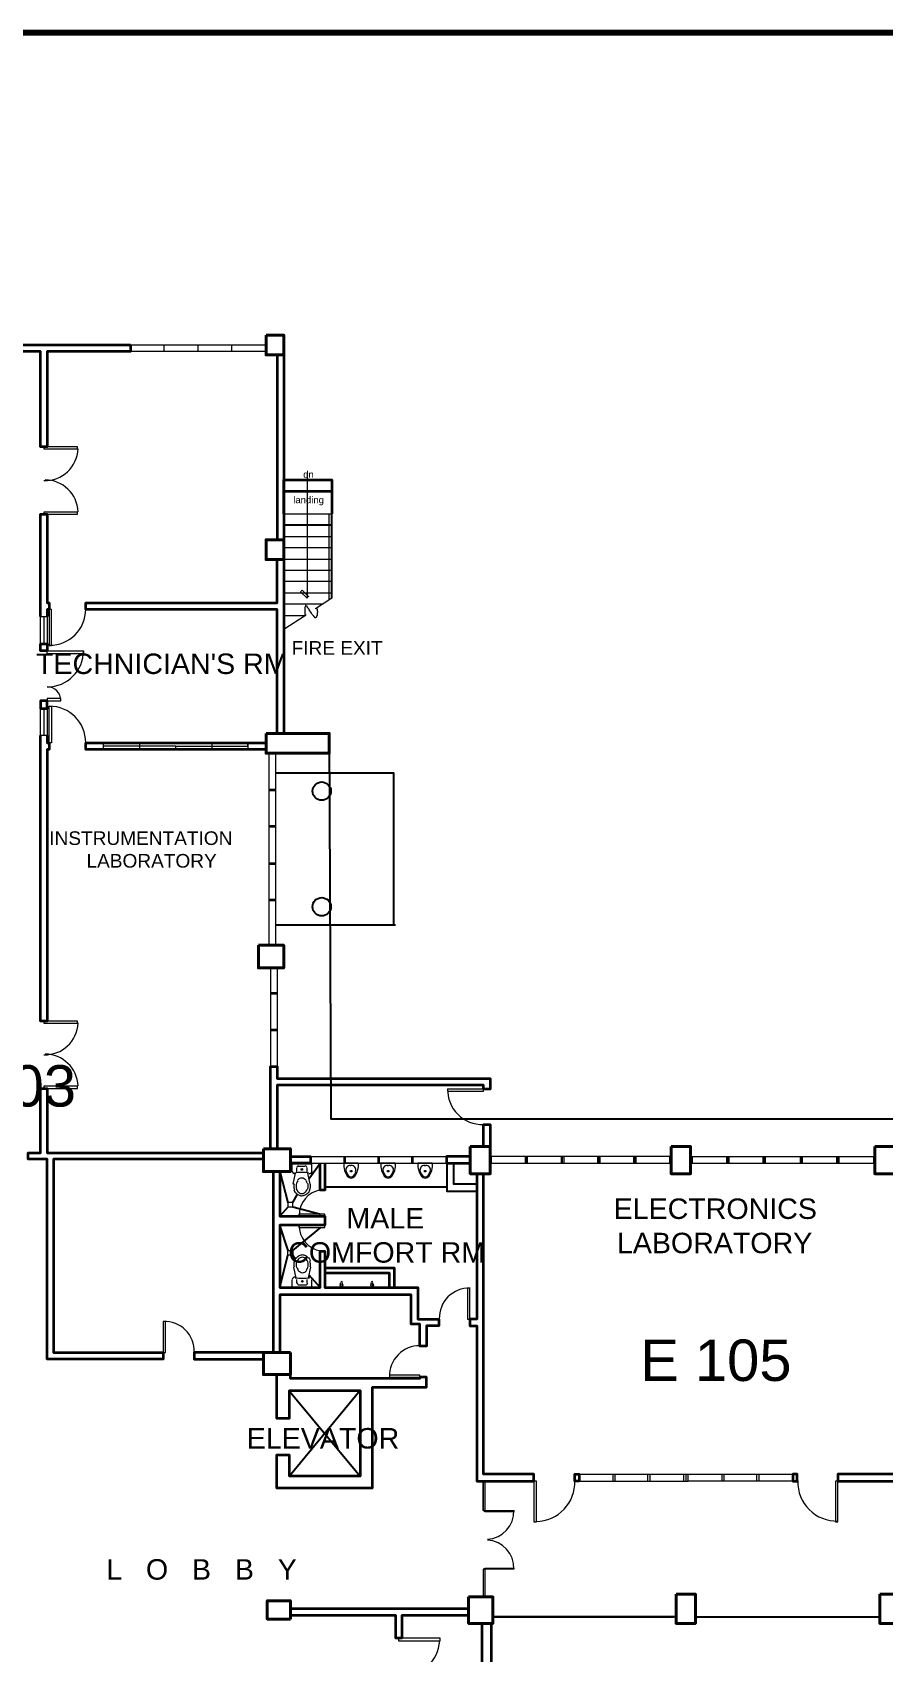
# Model space of a CAD drawing. Header units: inches. Extents: x 0 to 68.7, y 1.4 to 47.2.
# Drawn here: x 14.97 to 30.03, y 18.5 to 47.18 of the extents above; entities that cross this region are included whole.
import ezdxf

# ---------------------------------------------------------------- set-up
doc = ezdxf.new("R2010")
doc.units = ezdxf.units.IN
doc.header["$MEASUREMENT"] = 0
for name, color, linetype in [('PDF_0', 7, 'Continuous'), ('PDF_boundaries', 5, 'Continuous'), ('PDF_column', 7, 'Continuous'), ('PDF_furniture', 1, 'Continuous'), ('PDF_furnitures', 1, 'Continuous'), ('PDF_PEN01', 1, 'Continuous'), ('PDF_PEN08', 6, 'Continuous'), ('PDF_text', 7, 'Continuous'), ('PDF_walls', 3, 'Continuous')]:
    doc.layers.add(name, color=color, linetype=linetype)
for name, color, linetype, true_color in [('PDF_doors', 7, 'Continuous', 0xdda500), ('PDF_doorwin swing', 7, 'Continuous', 0x95954a), ('PDF_hatch', 9, 'Continuous', 0x808080), ('PDF_HATCH1', 7, 'Continuous', 0x545454), ('PDF_window', 7, 'Continuous', 0xdda500), ('PDF_windows', 7, 'Continuous', 0xdda500)]:
    doc.layers.add(name, color=color, linetype=linetype, true_color=true_color)
doc.styles.add('PDF ArialMT', font='arial.ttf')

msp = doc.modelspace()

# ---------------------------------------------------------------- linework, layer by layer
at = {"layer": 'PDF_0', "lineweight": 25}
for points in [[(19.351, 27.018), (19.488, 26.47)], [(19.86, 26.891), (20.065, 27.165)], [(22.837, 26.666), (22.308, 26.666), (22.308, 27.165)], [(22.837, 26.793), (22.426, 26.793), (22.426, 27.165)], [(20.144, 26.744), (22.308, 26.744)], [(19.497, 26.392), (19.351, 26.225)], [(19.576, 26.47), (19.654, 26.607)], [(19.576, 26.392), (20.075, 26.264)], [(19.497, 25.618), (19.351, 26.068)], [(19.576, 25.618), (20.075, 26.029)], [(19.351, 24.962), (19.488, 25.54)], [(19.576, 25.54), (19.615, 25.461)], [(19.86, 25.187), (20.065, 24.962)], [(20.771, 23.14), (19.517, 21.623)], [(19.517, 23.131), (20.771, 21.623)], [(26.362, 19.135), (23.121, 19.135), (26.323, 19.135)], [(26.705, 19.135), (29.966, 19.135)]]:
    msp.add_lwpolyline(points, dxfattribs=at)
at = {"layer": 'PDF_boundaries', "lineweight": 25}
msp.add_lwpolyline([(20.271, 37.164), (20.271, 38.662)], dxfattribs=at)
at = {"layer": 'PDF_column', "lineweight": 40}
for points in [[(19.106, 41.825), (19.419, 41.825), (19.419, 41.473), (19.106, 41.473)], [(19.419, 38.202), (19.106, 38.202), (19.106, 37.849), (19.419, 37.849)], [(19.106, 34.774), (20.222, 34.774), (20.222, 34.422), (19.106, 34.422)], [(18.969, 31.024), (19.419, 31.024), (19.419, 30.622), (18.969, 30.622)], [(19.057, 27.42), (19.537, 27.42), (19.537, 27.018), (19.057, 27.018)], [(22.719, 27.459), (23.072, 27.459), (23.072, 26.979), (22.719, 26.979)], [(26.274, 27.459), (26.617, 27.459), (26.617, 26.979), (26.274, 26.979)], [(29.878, 27.459), (30.23, 27.459), (30.23, 26.979), (29.878, 26.979)], [(19.537, 23.816), (19.537, 23.424), (19.057, 23.424), (19.057, 23.816)], [(26.362, 19.537), (26.705, 19.537), (26.705, 19.018), (26.362, 19.018)], [(29.966, 19.537), (30.309, 19.537), (30.309, 19.018), (29.966, 19.018)], [(19.537, 19.096), (19.125, 19.096), (19.125, 19.419), (19.537, 19.419)], [(22.69, 19.488), (22.69, 19.018), (23.121, 19.018), (23.121, 19.488)]]:
    msp.add_lwpolyline(points, close=True, dxfattribs=at)
msp.add_lwpolyline([(19.419, 34.774), (20.222, 34.774)], dxfattribs=at)
at = {"layer": 'PDF_doors', "lineweight": 20}
for points in [[(15.169, 39.808), (15.766, 39.808), (15.766, 39.847), (15.169, 39.847)], [(15.169, 38.652), (15.766, 38.652), (15.766, 38.691), (15.169, 38.691)], [(15.267, 36.331), (15.306, 36.331), (15.306, 36.968), (15.267, 36.968)], [(15.874, 36.233), (15.874, 36.184), (15.228, 36.184), (15.228, 36.233)], [(15.473, 35.352), (15.473, 35.391), (15.228, 35.391), (15.228, 35.352)], [(15.267, 35.254), (15.306, 35.254), (15.306, 34.608), (15.267, 34.608)], [(16.227, 34.608), (18.783, 34.608), (18.783, 34.49), (16.227, 34.49)], [(16.227, 34.608), (16.863, 34.608), (16.863, 34.549), (16.227, 34.549)], [(16.863, 34.49), (17.51, 34.49), (17.51, 34.549), (16.863, 34.549)], [(17.51, 34.549), (18.146, 34.549), (18.146, 34.49), (17.51, 34.49)], [(18.146, 34.549), (18.783, 34.549), (18.783, 34.608), (18.146, 34.608)], [(15.169, 29.643), (15.766, 29.643), (15.766, 29.682), (15.169, 29.682)], [(15.169, 28.487), (15.766, 28.487), (15.766, 28.526), (15.169, 28.526)], [(19.684, 26.225), (20.144, 26.225), (20.144, 26.264), (19.684, 26.264)], [(19.684, 26.029), (20.144, 26.029), (20.144, 26.068), (19.684, 26.068)], [(22.67, 24.404), (22.71, 24.404), (22.71, 24.952), (22.67, 24.952)], [(17.284, 23.816), (17.323, 23.816), (17.323, 24.364), (17.284, 24.364)], [(21.29, 23.375), (21.828, 23.375), (21.828, 23.415), (21.29, 23.415)], [(21.456, 18.763), (22.181, 18.763), (22.181, 18.704), (21.456, 18.704)]]:
    msp.add_lwpolyline(points, close=True, dxfattribs=at)
at = {"layer": 'PDF_doorwin swing', "lineweight": 9}
msp.add_lwpolyline([(15.473, 35.357, 0.414214), (15.233, 35.597, 0.414213), (15.874, 36.238)], format="xyb", dxfattribs=at)
msp.add_lwpolyline([(15.169, 29.085), (15.208, 29.085)], dxfattribs=at)
for centre, radius, start, end in [((15.194, 39.832), 0.583, 268.0225, 358.0224), ((15.194, 38.677), 0.583, 1.9777, 90.0658), ((15.272, 36.973), 0.641, 270, 360), ((15.272, 34.613), 0.641, 0, 90), ((15.194, 29.667), 0.583, 268.0225, 358.0224), ((15.194, 28.512), 0.583, 1.9777, 90.0658), ((22.93, 28.463), 0.612, 178.116, 271.884), ((20.139, 26.25), 0.446, 98.2728, 182.5708), ((20.139, 26.054), 0.446, 177.4511, 261.8099), ((22.695, 24.428), 0.524, 87.8138, 182.1862), ((17.309, 23.841), 0.524, 357.8303, 92.1695), ((21.823, 23.4), 0.534, 89.2477, 181.6036), ((23.87, 21.52), 0.7, 271.6368, 1.6371), ((29.207, 21.52), 0.69, 178.2092, 271.6477), ((22.989, 21.01), 0.504, 273.9328, 1.3518), ((22.989, 19.992), 0.504, 358.6483, 86.0672), ((21.461, 18.768), 0.72, 274.4495, 355.5503)]:
    msp.add_arc(centre, radius, start, end, dxfattribs=at)
at = {"layer": 'PDF_furniture', "lineweight": 9}
for points in [[(20.731, 27.165), (20.477, 27.165)], [(20.604, 27.116), (20.594, 27.116)], [(21.387, 27.165), (21.133, 27.165)], [(21.27, 27.116), (21.25, 27.116)], [(22.044, 27.165), (21.789, 27.165)], [(21.926, 27.116), (21.906, 27.116)]]:
    msp.add_lwpolyline(points, dxfattribs=at)
for centre in [(20.61, 27.024), (20.61, 27.024), (21.266, 27.024), (21.266, 27.024), (21.922, 27.024), (21.922, 27.024)]:
    msp.add_circle(centre, 0.0147, dxfattribs=at)
for centre, start, end in [((20.6, 27.044), 90, 196.2817), ((20.61, 27.044), 343.7183, 90), ((21.256, 27.044), 90, 196.2817), ((21.276, 27.044), 343.7183, 90), ((21.912, 27.044), 90, 196.2817), ((21.932, 27.044), 343.7183, 90)]:
    msp.add_arc(centre, 0.0832, start, end, dxfattribs=at)
for points in [[(20.478, 27.171), (20.476, 27.076), (20.501, 26.987), (20.542, 26.938)], [(20.521, 27.02), (20.54, 26.959), (20.573, 26.922), (20.61, 26.922)], [(20.61, 26.922), (20.646, 26.922), (20.68, 26.959), (20.698, 27.02)], [(20.677, 26.938), (20.719, 26.987), (20.744, 27.076), (20.742, 27.171)], [(21.134, 27.171), (21.132, 27.076), (21.157, 26.987), (21.198, 26.938)], [(21.177, 27.02), (21.196, 26.959), (21.23, 26.922), (21.266, 26.922)], [(21.266, 26.922), (21.302, 26.922), (21.336, 26.959), (21.355, 27.02)], [(21.333, 26.938), (21.375, 26.987), (21.4, 27.076), (21.398, 27.171)], [(21.79, 27.171), (21.788, 27.076), (21.813, 26.987), (21.855, 26.938)], [(21.833, 27.02), (21.852, 26.959), (21.886, 26.922), (21.922, 26.922)], [(21.922, 26.922), (21.958, 26.922), (21.992, 26.959), (22.011, 27.02)], [(21.99, 26.938), (22.031, 26.987), (22.056, 27.076), (22.054, 27.171)], [(20.542, 26.938), (20.584, 26.89), (20.636, 26.89), (20.677, 26.938)], [(21.198, 26.938), (21.24, 26.89), (21.292, 26.89), (21.333, 26.938)], [(21.855, 26.938), (21.896, 26.89), (21.948, 26.89), (21.99, 26.938)]]:
    msp.add_open_spline(points, degree=3, dxfattribs=at)
at = {"layer": 'PDF_furnitures', "lineweight": 20}
for points in [[(19.566, 27.018), (19.566, 27.146)], [(19.576, 27.155), (19.899, 27.155)], [(19.576, 27.146), (19.576, 27.146)], [(19.586, 26.793), (19.625, 26.989)], [(19.644, 27.077), (19.644, 27.009)], [(19.791, 27.106), (19.674, 27.106)], [(19.83, 27.009), (19.83, 27.077)], [(19.84, 26.989), (19.879, 26.793)], [(19.899, 27.146), (19.899, 27.146)], [(19.909, 27.146), (19.909, 27.018)], [(19.674, 26.95), (19.674, 26.95)], [(19.791, 26.95), (19.791, 26.95)], [(19.635, 25.128), (19.595, 25.324)], [(19.889, 25.324), (19.85, 25.138)], [(19.566, 24.972), (19.566, 25.099)], [(19.576, 24.972), (19.899, 24.972)], [(19.644, 25.109), (19.644, 25.04)], [(19.684, 25.167), (19.684, 25.167)], [(19.684, 25.011), (19.801, 25.011)], [(19.801, 25.167), (19.801, 25.167)], [(19.83, 25.04), (19.83, 25.109)], [(19.909, 25.099), (19.909, 24.972)], [(20.418, 25.05), (20.418, 24.962), (20.457, 24.962), (20.457, 25.05)], [(20.438, 25.06), (20.438, 25.06)], [(20.957, 25.05), (20.957, 24.962), (20.996, 24.962), (20.996, 25.05)], [(20.976, 25.06), (20.976, 25.06)]]:
    msp.add_lwpolyline(points, dxfattribs=at)
at = {"layer": 'PDF_furnitures', "lineweight": 0}
for points in [[(19.732, 27.165), (19.732, 27.165)], [(19.742, 24.962), (19.742, 24.962)]]:
    msp.add_lwpolyline(points, dxfattribs=at)
at = {"layer": 'PDF_furnitures', "lineweight": 20}
for points in [[(19.6, 26.799, 0.049008), (19.596, 26.76, 0.081529), (19.607, 26.696)], [(19.665, 26.853, 0.089786), (19.644, 26.812, 0.081529), (19.635, 26.76, 0.081529), (19.642, 26.708, 0.089786), (19.665, 26.667)], [(19.816, 26.86, 0.104569), (19.779, 26.89, 0.118159), (19.738, 26.902, 0.118159), (19.696, 26.892, 0.104569), (19.661, 26.86)], [(19.842, 26.708, 0.081529), (19.851, 26.76, 0.081529), (19.842, 26.812)], [(19.879, 26.696, 0.081529), (19.89, 26.76, 0.049008), (19.886, 26.799)], [(19.63, 26.644, 0.104569), (19.678, 26.603, 0.118158), (19.738, 26.589, 0.118158), (19.797, 26.605, 0.104569), (19.846, 26.645)], [(19.661, 26.669, 0.104569), (19.696, 26.638, 0.118159), (19.738, 26.628, 0.118159), (19.779, 26.64, 0.104569), (19.816, 26.669)], [(19.856, 25.485, 0.104569), (19.808, 25.526, 0.118158), (19.748, 25.541, 0.118158), (19.689, 25.524, 0.104569), (19.64, 25.485)], [(19.607, 25.433, 0.081529), (19.596, 25.369, 0.049008), (19.6, 25.33)], [(19.644, 25.421, 0.081529), (19.635, 25.369, 0.081529), (19.644, 25.318)], [(19.825, 25.46, 0.104569), (19.79, 25.491, 0.118159), (19.748, 25.501, 0.118159), (19.707, 25.489, 0.104569), (19.67, 25.46)], [(19.67, 25.269, 0.104569), (19.707, 25.24, 0.118159), (19.748, 25.227, 0.118159), (19.79, 25.237, 0.104569), (19.826, 25.269)], [(19.821, 25.276, 0.089786), (19.842, 25.318, 0.081529), (19.851, 25.369, 0.081529), (19.844, 25.421, 0.089786), (19.821, 25.463)], [(19.886, 25.33, 0.049008), (19.89, 25.369, 0.081529), (19.879, 25.433)], [(20.457, 25.055, 0.414184), (20.442, 25.07, 0.414184), (20.428, 25.055)], [(20.996, 25.055, 0.414185), (20.981, 25.07, 0.414185), (20.966, 25.055)]]:
    msp.add_lwpolyline(points, format="xyb", dxfattribs=at)
for points in [[(19.488, 26.392), (19.576, 26.392), (19.576, 26.47), (19.488, 26.47)], [(19.488, 25.618), (19.576, 25.618), (19.576, 25.54), (19.488, 25.54)]]:
    msp.add_lwpolyline(points, close=True, dxfattribs=at)
for centre, radius in [((19.738, 27.054), 0.0147), ((19.738, 27.054), 0.0147), ((19.748, 25.075), 0.0147), ((19.748, 25.075), 0.0147), ((20.442, 25.006), 0.0245), ((20.981, 25.006), 0.0245)]:
    msp.add_circle(centre, radius, dxfattribs=at)
for centre, radius, start, end in [((19.611, 27.024), 0.0441, 180.0219, 277.7398), ((19.738, 26.055), 0.945, 82.304, 97.7397), ((19.679, 27.083), 0.0343, 90.0218, 180.0219), ((19.797, 27.083), 0.0343, 0.0218, 90.0219), ((19.875, 27.024), 0.0441, 262.304, 0.0218), ((19.768, 26.75), 0.181, 198.6656, 219.1881), ((19.709, 26.77), 0.132, 18.6658, 39.1882), ((19.709, 26.75), 0.132, 320.8556, 341.3779), ((19.709, 26.75), 0.181, 320.8556, 341.3781), ((19.777, 25.379), 0.181, 140.8411, 161.3635), ((19.777, 25.379), 0.132, 140.841, 161.3634), ((19.777, 25.359), 0.132, 198.6512, 219.1736), ((19.719, 25.379), 0.181, 18.6511, 39.1735), ((19.611, 25.105), 0.0441, 82.2894, 180.0073), ((19.748, 26.074), 0.945, 262.2894, 277.7252), ((19.689, 25.046), 0.0343, 180.0072, 270.0074), ((19.807, 25.046), 0.0343, 270.0072, 0.0074), ((19.875, 25.105), 0.0441, 0.0073, 97.7252)]:
    msp.add_arc(centre, radius, start, end, dxfattribs=at)
at = {"layer": 'PDF_hatch', "lineweight": 9}
for points in [[(26.264, 27.949), (26.274, 27.949)], [(26.264, 27.283), (26.274, 27.283)], [(26.264, 27.165), (26.274, 27.165)], [(26.362, 19.135), (26.264, 19.135), (26.323, 19.135)]]:
    msp.add_lwpolyline(points, dxfattribs=at)
at = {"layer": 'PDF_hatch', "lineweight": 0}
for points in [[(27.273, 27.283), (27.273, 27.283)], [(27.919, 27.283), (27.919, 27.283)], [(28.575, 27.283), (28.575, 27.283)], [(29.222, 27.283), (29.222, 27.283)], [(27.195, 21.534), (27.195, 21.534)], [(27.812, 21.534), (27.812, 21.534)]]:
    msp.add_lwpolyline(points, dxfattribs=at)
at = {"layer": 'PDF_HATCH1', "lineweight": 25}
msp.add_lwpolyline([(19.419, 38.466), (20.271, 38.466), (20.271, 38.662)], dxfattribs=at)
at = {"layer": 'PDF_PEN01', "lineweight": 18}
for points in [[(20.222, 37.134), (20.222, 38.662)], [(20.261, 37.154), (20.261, 38.662)]]:
    msp.add_lwpolyline(points, dxfattribs=at)
at = {"layer": 'PDF_PEN08', "lineweight": 80}
msp.add_lwpolyline([(68.687, 1.391), (0, 1.391), (0, 47.182), (68.687, 47.182)], close=True, dxfattribs=at)
at = {"layer": 'PDF_text', "lineweight": 25}
for points in [[(20.222, 34.774), (20.252, 27.949), (59.031, 27.949), (59.031, 27.459)], [(21.368, 31.386), (21.368, 34.069), (19.272, 34.069)], [(19.272, 31.386), (21.397, 31.386)]]:
    msp.add_lwpolyline(points, dxfattribs=at)
for centre in [(20.09, 33.751), (20.09, 31.704)]:
    msp.add_circle(centre, 0.162, dxfattribs=at)
at = {"layer": 'PDF_walls', "lineweight": 35}
for points in [[(16.707, 41.649), (16.707, 41.531), (15.228, 41.531), (15.228, 39.847), (15.11, 39.847), (15.11, 41.531), (14.395, 41.531), (14.395, 41.649)], [(15.11, 36.361), (15.228, 36.361), (15.228, 36.233), (15.11, 36.233)], [(15.228, 35.352), (15.11, 35.352), (15.11, 35.215), (15.228, 35.215)], [(24.648, 21.534), (24.57, 21.534), (24.57, 21.662), (24.648, 21.662)], [(28.507, 21.534), (28.507, 21.662), (28.429, 21.662), (28.429, 21.534)]]:
    msp.add_lwpolyline(points, close=True, dxfattribs=at)
for points in [[(19.302, 41.473), (19.302, 38.202)], [(19.419, 41.473), (19.419, 38.202)], [(19.419, 38.662), (19.419, 39.259), (20.271, 39.259), (20.271, 38.662)], [(19.419, 39.063), (20.271, 39.063)], [(15.11, 36.841), (15.11, 38.652), (15.228, 38.652), (15.228, 37.085), (15.267, 37.085), (15.267, 36.968), (15.228, 36.968), (15.228, 36.841)], [(19.302, 34.774), (19.302, 36.968), (15.913, 36.968), (15.913, 37.085), (19.302, 37.085), (19.302, 37.849)], [(19.419, 37.849), (19.419, 34.774)], [(15.228, 34.735), (15.228, 34.608), (15.267, 34.608), (15.267, 34.49), (15.228, 34.49), (15.228, 29.682), (15.11, 29.682), (15.11, 34.735)], [(19.106, 34.49), (15.913, 34.49), (15.913, 34.608), (19.106, 34.608)], [(19.155, 33.775), (19.272, 33.775)], [(19.155, 33.129), (19.272, 33.129)], [(19.155, 32.473), (19.272, 32.473)], [(19.155, 31.827), (19.272, 31.827)], [(19.184, 30.172), (19.302, 30.172)], [(19.184, 29.525), (19.302, 29.525)], [(19.184, 27.42), (19.184, 28.879), (19.302, 28.879), (19.302, 28.664), (23.072, 28.664), (23.072, 28.477), (22.954, 28.477), (22.954, 28.546), (19.302, 28.546), (19.302, 27.42)], [(19.057, 27.234), (15.345, 27.234), (15.345, 23.816), (17.284, 23.816), (17.284, 23.699), (15.228, 23.699), (15.228, 27.234), (14.895, 27.234), (14.895, 27.351), (15.11, 27.351), (15.11, 28.487), (15.228, 28.487), (15.228, 27.351), (19.057, 27.351)], [(22.954, 27.459), (22.954, 27.851), (23.072, 27.851), (23.072, 27.459)], [(19.537, 27.283), (19.889, 27.283), (19.889, 27.165), (19.537, 27.165)], [(20.496, 27.283), (20.496, 27.165)], [(21.094, 27.283), (21.094, 27.165)], [(21.691, 27.283), (21.691, 27.165)], [(22.719, 27.283), (22.298, 27.283), (22.298, 27.165), (22.719, 27.165)], [(19.233, 27.018), (19.233, 23.816), (17.833, 23.816), (17.833, 23.699), (19.057, 23.699)], [(19.351, 27.018), (19.351, 26.225), (20.144, 26.225), (20.144, 26.068), (19.351, 26.068), (19.351, 24.962), (20.065, 24.962), (20.065, 25.608), (20.144, 25.608), (20.144, 24.962), (21.789, 24.962), (21.789, 24.404), (22.161, 24.404), (22.161, 24.286), (21.946, 24.286), (21.946, 23.924), (21.828, 23.924), (21.828, 24.316), (21.671, 24.316), (21.671, 24.835), (19.351, 24.835), (19.351, 23.816)], [(20.144, 27.165), (20.144, 26.685), (20.065, 26.685), (20.065, 27.165)], [(22.837, 26.979), (22.837, 24.404), (22.71, 24.404), (22.71, 24.286), (22.837, 24.286), (22.837, 21.534), (23.845, 21.534), (23.845, 21.662), (22.954, 21.662), (22.954, 26.979)], [(21.378, 24.962), (21.378, 25.305), (20.144, 25.305)], [(21.29, 24.962), (21.29, 25.216), (20.144, 25.216)], [(19.292, 23.424), (19.292, 22.651), (19.517, 22.651), (19.517, 23.14), (20.771, 23.14), (20.771, 21.623), (19.517, 21.623), (19.517, 21.995), (19.292, 21.995), (19.292, 21.417), (20.986, 21.417)], [(19.292, 21.417), (20.986, 21.417), (20.986, 23.199), (21.946, 23.199), (21.946, 23.375), (21.828, 23.375), (21.828, 23.356), (19.537, 23.356), (19.537, 23.424)], [(31.131, 21.701), (31.131, 21.662), (31.131, 21.701), (31.014, 21.701), (31.014, 21.662), (29.222, 21.662), (29.222, 21.534), (31.337, 21.534)], [(19.537, 19.282), (22.69, 19.282)], [(19.537, 19.165), (21.397, 19.165), (21.397, 18.763), (21.515, 18.763), (21.515, 19.165), (22.69, 19.165)], [(22.925, 19.018), (22.925, 16.491)], [(23.091, 19.018), (23.091, 16.491)]]:
    msp.add_lwpolyline(points, dxfattribs=at)
at = {"layer": 'PDF_window', "lineweight": 20}
for points in [[(16.707, 41.649), (19.106, 41.649)], [(17.304, 41.531), (17.304, 41.649)], [(17.901, 41.531), (17.901, 41.649)], [(18.499, 41.531), (18.499, 41.649)], [(19.106, 41.531), (16.707, 41.531)], [(19.419, 38.662), (20.271, 38.662)], [(19.419, 38.466), (20.271, 38.466)], [(19.419, 38.26), (20.271, 38.26)], [(19.419, 38.065), (20.271, 38.065)], [(19.419, 37.859), (20.271, 37.859)], [(19.419, 37.663), (20.271, 37.663)], [(19.419, 37.467), (20.271, 37.467)], [(19.419, 37.262), (20.271, 37.262)], [(19.419, 37.066), (20.114, 37.066)], [(19.419, 36.86), (19.801, 36.86)], [(19.155, 34.422), (19.155, 31.024)], [(19.272, 34.422), (19.272, 31.024)], [(19.184, 30.622), (19.184, 28.879)], [(19.302, 30.622), (19.302, 28.879)], [(23.082, 27.949), (26.274, 27.949)], [(26.636, 27.949), (29.878, 27.949)], [(19.889, 27.283), (22.298, 27.283)], [(23.072, 27.165), (26.274, 27.165), (26.274, 27.283), (23.072, 27.283)], [(23.091, 27.283), (23.091, 27.165)], [(23.689, 27.283), (23.689, 27.165)], [(23.708, 27.283), (23.708, 27.165)], [(23.728, 27.283), (23.728, 27.165)], [(24.325, 27.283), (24.325, 27.165)], [(24.345, 27.283), (24.345, 27.165)], [(24.374, 27.283), (24.374, 27.165)], [(24.972, 27.283), (24.972, 27.165)], [(24.991, 27.283), (24.991, 27.165)], [(25.011, 27.283), (25.011, 27.165)], [(25.608, 27.283), (25.608, 27.165)], [(25.628, 27.283), (25.628, 27.165)], [(25.647, 27.283), (25.647, 27.165)], [(26.245, 27.283), (26.245, 27.165)], [(26.617, 27.283), (29.878, 27.283)], [(26.646, 27.283), (26.646, 27.165)], [(27.253, 27.283), (27.253, 27.165)], [(27.273, 27.283), (27.273, 27.165)], [(27.293, 27.283), (27.293, 27.165)], [(27.9, 27.283), (27.9, 27.165)], [(27.919, 27.283), (27.919, 27.165)], [(27.939, 27.283), (27.939, 27.165)], [(28.556, 27.283), (28.556, 27.165)], [(28.575, 27.283), (28.575, 27.165)], [(28.595, 27.283), (28.595, 27.165)], [(29.202, 27.283), (29.202, 27.165)], [(29.222, 27.283), (29.222, 27.165)], [(29.241, 27.283), (29.241, 27.165)], [(29.858, 27.283), (29.858, 27.165)], [(19.889, 27.165), (22.298, 27.165)], [(26.617, 27.165), (29.878, 27.165)], [(22.945, 21.534), (22.945, 21.015), (22.974, 21.015)], [(22.974, 21.534), (22.974, 20.996)], [(24.648, 21.662), (28.429, 21.662)], [(24.648, 21.534), (26.499, 21.534), (26.578, 21.534)], [(25.246, 21.534), (25.246, 21.662)], [(25.285, 21.534), (25.285, 21.662)], [(25.863, 21.534), (25.863, 21.662)], [(25.902, 21.534), (25.902, 21.662)], [(26.499, 21.534), (26.499, 21.662)], [(26.538, 21.534), (26.538, 21.662)], [(28.429, 21.534), (26.578, 21.534), (26.578, 21.662)], [(27.175, 21.534), (27.175, 21.662)], [(27.214, 21.534), (27.214, 21.662)], [(27.792, 21.534), (27.792, 21.662)], [(27.831, 21.534), (27.831, 21.662)], [(22.974, 19.977), (22.945, 19.977), (22.945, 19.488)], [(22.974, 19.997), (22.974, 19.488)]]:
    msp.add_lwpolyline(points, dxfattribs=at)
at = {"layer": 'PDF_window', "lineweight": 0}
for points in [[(17.304, 41.59), (17.304, 41.59)], [(17.901, 41.59), (17.901, 41.59)], [(18.499, 41.59), (18.499, 41.59)], [(25.265, 21.534), (25.265, 21.534)], [(25.882, 21.534), (25.882, 21.534)], [(27.195, 21.534), (27.195, 21.534)], [(27.812, 21.534), (27.812, 21.534)], [(22.974, 21.015), (22.974, 21.015)], [(22.974, 19.977), (22.974, 19.977)]]:
    msp.add_lwpolyline(points, dxfattribs=at)
at = {"layer": 'PDF_window', "color": 8, "lineweight": 20, "true_color": 0x767676}
for points in [[(19.83, 39.387), (19.83, 37.164), (19.713, 37.281), (19.742, 37.311), (19.86, 37.193)], [(19.987, 36.978), (19.987, 36.987), (19.997, 36.987), (19.997, 36.978), (20.007, 36.978), (20.007, 36.968), (20.007, 36.958), (20.007, 36.948), (20.016, 36.929), (20.016, 36.919), (20.007, 36.899), (20.007, 36.889), (20.007, 36.87), (20.007, 36.86), (19.997, 36.85), (19.997, 36.841), (19.997, 36.831), (19.987, 36.831), (19.987, 36.821), (19.977, 36.821), (19.968, 36.821), (19.968, 36.831), (19.958, 36.831), (19.948, 36.841), (19.948, 36.85), (19.938, 36.86), (19.928, 36.87), (19.919, 36.88), (19.909, 36.899), (19.87, 36.958), (19.86, 36.978), (19.85, 36.987), (19.84, 36.997), (19.84, 37.007), (19.83, 37.017), (19.83, 37.027), (19.821, 37.027), (19.811, 37.036), (19.801, 37.036), (19.801, 37.027), (19.801, 37.017), (19.791, 37.007), (19.791, 36.997), (19.791, 36.987), (19.791, 36.978), (19.791, 36.968), (19.791, 36.938), (19.791, 36.919), (19.791, 36.899), (19.791, 36.889), (19.791, 36.88), (19.801, 36.88), (19.801, 36.87), (19.801, 36.86), (19.419, 36.615)], [(20.271, 37.164), (19.997, 36.987)]]:
    msp.add_lwpolyline(points, dxfattribs=at)
at = {"layer": 'PDF_window', "lineweight": 20}
for points in [[(22.318, 28.438), (22.954, 28.438), (22.954, 28.477), (22.318, 28.477)], [(22.945, 21.534), (22.974, 21.534), (22.974, 21.015), (22.945, 21.015)], [(23.845, 20.819), (23.894, 20.819), (23.894, 21.534), (23.845, 21.534)], [(29.183, 20.819), (29.222, 20.819), (29.222, 21.534), (29.183, 21.534)], [(22.974, 20.996), (22.974, 21.015), (23.493, 21.015), (23.493, 20.996)], [(22.974, 19.977), (22.974, 19.997), (23.493, 19.997), (23.493, 19.977)]]:
    msp.add_lwpolyline(points, close=True, dxfattribs=at)
at = {"layer": 'PDF_windows', "lineweight": 20}
for points in [[(15.11, 36.841), (15.228, 36.841), (15.228, 36.361), (15.11, 36.361)], [(15.11, 35.215), (15.228, 35.215), (15.228, 34.735), (15.11, 34.735)]]:
    msp.add_lwpolyline(points, close=True, dxfattribs=at)
for points in [[(15.169, 36.841), (15.169, 36.361)], [(15.169, 35.215), (15.169, 34.735)]]:
    msp.add_lwpolyline(points, dxfattribs=at)

# ---------------------------------------------------------------- texts
at = {"layer": 'PDF_text', "color": 8, "true_color": 0x808080, "insert": (19.949, 39.348), "char_height": 0.12, "attachment_point": 4, "rotation": 180, "style": 'PDF ArialMT'}
msp.add_mtext('up', dxfattribs=at)
at = {"layer": 'PDF_text', "color": 8, "true_color": 0x808080, "insert": (19.586, 38.89), "char_height": 0.1207, "attachment_point": 4, "style": 'PDF ArialMT'}
msp.add_mtext('landing', dxfattribs=at)
at = {"layer": 'PDF_text', "attachment_point": 4, "style": 'PDF ArialMT'}
for s, insert, char_height in [("TECHNICIAN'S RM", (15.033, 36.003), 0.36212), ('FIRE EXIT', (19.557, 36.286), 0.2414), ('INSTRUMENTATION', (15.268, 32.917), 0.24142), ('    LABORATORY', (15.552, 32.516), 0.24142), ('E 103', (13.064, 28.529), 0.7335), ('ELECTRONICS', (25.257, 26.357), 0.36212), ('MALE', (20.527, 26.191), 0.3621), ('LABORATORY', (25.315, 25.75), 0.3621), ('COMFORT RM', (19.498, 25.583), 0.3621), ('E 105', (25.727, 23.672), 0.7335), ('ELEVATOR', (18.764, 22.293), 0.3621), ('L   O   B   B   Y', (16.276, 19.972), 0.36212)]:
    msp.add_mtext(s, dxfattribs=dict(at, insert=insert, char_height=char_height))

doc.saveas('drawing.dxf')
